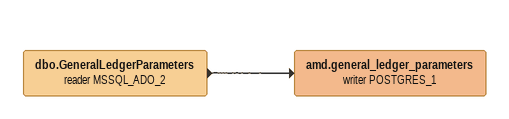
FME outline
dbo.GeneralLedgerParameters (reader MSSQL_ADO_2)
    -> amd.general_ledger_parameters (writer POSTGRES_1)
amd.general_ledger_parameters (writer POSTGRES_1)
